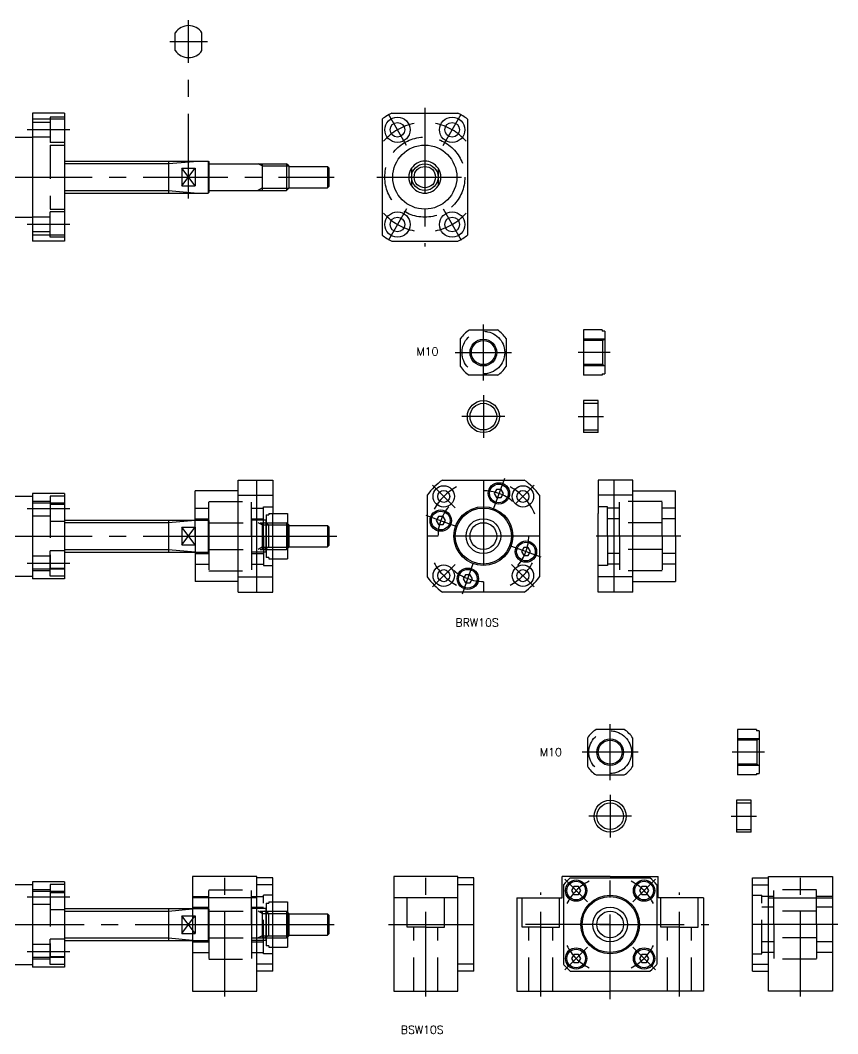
# Model space of a CAD drawing. Extents: x -87 to 523, y -53 to 339.
# Drawn here: x 217.1 to 523.4, y -40.9 to 338.9 of the extents above; entities that cross this region are included whole.
import ezdxf

# ---------------------------------------------------------------- set-up
doc = ezdxf.new("R2010")
doc.units = 0
doc.linetypes.add('CENTER', pattern=[50.8, 31.75, -6.35, 6.35, -6.35])
doc.linetypes.add('DASHED', pattern=[19.05, 12.7, -6.35])
doc.layers.get('0').update_dxf_attribs({"linetype": 'CONTINUOUS'})
doc.layers.add('CENTER', color=1, linetype='CENTER')
doc.styles.get("Standard").update_dxf_attribs({"font": 'txt.shx', "height": 3, "bigfont": 'bigfont.shx'})

msp = doc.modelspace()

# ---------------------------------------------------------------- linework, layer by layer
at = {"color": 7, "linetype": 'CONTINUOUS'}
for p, q in [((275.18, 327.62), (275.18, 334.25)), ((285.18, 327.62), (285.18, 334.25)), ((221.68, 304.14), (221.68, 256.14)), ((233.68, 304.14), (221.68, 304.14)), ((233.68, 304.14), (233.68, 256.14)), ((356.31, 304.14), (381.05, 304.14)), ((233.68, 301.88), (221.68, 301.88)), ((352.68, 301.88), (352.68, 258.39)), ((384.68, 301.88), (384.68, 258.39)), ((185.18, 295.14), (221.68, 295.14)), ((233.68, 286.14), (287.48, 286.14)), ((272.68, 286.14), (272.68, 274.14)), ((287.48, 286.14), (287.48, 274.14)), ((287.48, 286.14), (287.68, 285.94)), ((287.68, 285.94), (287.68, 274.34)), ((287.88, 285.14), (316.87, 285.14)), ((307.68, 285.14), (307.68, 275.14)), ((316.87, 285.14), (316.87, 275.14)), ((317.68, 284.32), (316.87, 285.14)), ((277.68, 283.45), (277.68, 276.82)), ((277.68, 283.45), (282.68, 283.45)), ((282.68, 283.45), (282.68, 276.82)), ((317.68, 284.32), (317.68, 275.95)), ((317.68, 284.14), (332.18, 284.14)), ((332.18, 284.14), (332.18, 276.14)), ((332.18, 284.14), (332.68, 283.64)), ((332.68, 283.64), (332.68, 276.64)), ((363.68, 283.45), (363.68, 276.82)), ((373.68, 283.45), (373.68, 276.82)), ((233.68, 274.14), (287.48, 274.14)), ((277.68, 276.82), (282.68, 276.82)), ((287.48, 274.14), (287.68, 274.34)), ((287.88, 275.14), (316.87, 275.14)), ((317.68, 275.95), (316.87, 275.14)), ((317.68, 276.14), (332.18, 276.14)), ((332.68, 276.64), (332.18, 276.14)), ((185.18, 265.14), (221.68, 265.14)), ((233.68, 258.39), (221.68, 258.39)), ((233.68, 256.14), (221.68, 256.14)), ((356.31, 256.14), (381.05, 256.14)), ((385.35, 222.87), (395.88, 222.87)), ((435.11, 222.87), (428.11, 222.87)), ((428.11, 222.87), (428.11, 205.87)), ((435.11, 222.87), (435.11, 222.37)), ((436.11, 222.37), (435.11, 222.37)), ((436.11, 222.37), (436.11, 206.37)), ((382.11, 209.11), (382.11, 219.64)), ((399.11, 219.64), (399.11, 209.11)), ((395.88, 205.87), (385.35, 205.87)), ((435.11, 205.87), (428.11, 205.87)), ((435.11, 206.37), (435.11, 205.87)), ((435.11, 206.37), (436.11, 206.37)), ((433.61, 196.37), (428.11, 196.37)), ((428.11, 196.37), (428.11, 184.37)), ((433.61, 184.37), (433.61, 196.37)), ((433.61, 184.37), (428.11, 184.37)), ((298.68, 124.61), (298.68, 166.61)), ((298.68, 166.61), (311.68, 166.61)), ((305.68, 124.61), (305.68, 166.61)), ((311.68, 166.61), (311.68, 154.11)), ((375.28, 166.61), (405.94, 166.61)), ((433.61, 166.61), (433.61, 154.11)), ((446.61, 166.61), (433.61, 166.61)), ((439.61, 124.61), (439.61, 166.61)), ((446.61, 124.61), (446.61, 166.61)), ((185.18, 160.61), (221.68, 160.61)), ((233.68, 161.61), (221.68, 161.61)), ((221.68, 161.61), (221.68, 129.61)), ((233.68, 161.61), (233.68, 129.61)), ((298.68, 162.61), (282.68, 162.61)), ((282.68, 145.61), (282.68, 162.61)), ((298.68, 160.94), (311.68, 160.94)), ((369.61, 160.94), (369.61, 130.28)), ((411.61, 160.94), (411.61, 130.28)), ((446.61, 160.94), (433.61, 160.94)), ((446.61, 162.61), (462.61, 162.61)), ((462.61, 145.61), (462.61, 162.61)), ((233.68, 157.98), (221.68, 157.98)), ((309.18, 153.61), (309.18, 137.61)), ((309.18, 153.61), (310.18, 153.61)), ((310.18, 154.11), (317.18, 154.11)), ((310.18, 154.11), (310.18, 153.61)), ((311.68, 137.11), (311.68, 154.11)), ((317.18, 154.11), (317.18, 137.11)), ((433.61, 137.11), (433.61, 154.11)), ((233.68, 151.61), (282.68, 151.61)), ((272.68, 151.61), (272.68, 139.61)), ((277.68, 148.92), (277.68, 142.29)), ((277.68, 148.92), (282.68, 148.92)), ((282.68, 148.92), (282.68, 142.29)), ((309.18, 151.61), (303.68, 151.61)), ((303.68, 151.61), (303.68, 139.61)), ((309.18, 139.61), (309.18, 151.61)), ((317.18, 150.61), (317.18, 140.61)), ((317.68, 149.8), (317.18, 150.3)), ((317.68, 149.8), (317.68, 141.42)), ((317.68, 149.61), (332.18, 149.61)), ((332.18, 149.61), (332.18, 141.61)), ((332.18, 149.61), (332.68, 149.11)), ((332.68, 149.11), (332.68, 142.11)), ((282.68, 145.61), (282.68, 128.61)), ((462.61, 145.61), (462.61, 128.61)), ((277.68, 142.29), (282.68, 142.29)), ((317.68, 141.42), (317.18, 140.92)), ((317.68, 141.61), (332.18, 141.61)), ((332.68, 142.11), (332.18, 141.61)), ((233.68, 139.61), (282.68, 139.61)), ((309.18, 139.61), (303.68, 139.61)), ((310.18, 137.61), (309.18, 137.61)), ((310.18, 137.61), (310.18, 137.11)), ((310.18, 137.11), (317.18, 137.11)), ((311.68, 124.61), (311.68, 137.11)), ((433.61, 124.61), (433.61, 137.11)), ((233.68, 133.24), (221.68, 133.24)), ((185.18, 130.61), (221.68, 130.61)), ((233.68, 129.61), (221.68, 129.61)), ((298.68, 130.28), (311.68, 130.28)), ((446.61, 130.28), (433.61, 130.28)), ((298.68, 128.61), (282.68, 128.61)), ((446.61, 128.61), (462.61, 128.61)), ((298.68, 124.61), (311.68, 124.61)), ((405.94, 124.61), (375.28, 124.61)), ((446.61, 124.61), (433.61, 124.61)), ((443.39, 73.09), (432.85, 73.09)), ((485.91, 73.09), (485.91, 56.09)), ((492.91, 73.09), (485.91, 73.09)), ((492.91, 73.09), (492.91, 72.59)), ((493.91, 72.59), (492.91, 72.59)), ((493.91, 72.59), (493.91, 56.59)), ((429.62, 69.86), (429.62, 59.32)), ((446.62, 59.32), (446.62, 69.86)), ((432.85, 56.09), (443.39, 56.09)), ((492.91, 56.09), (485.91, 56.09)), ((492.91, 56.59), (492.91, 56.09)), ((492.91, 56.59), (493.91, 56.59)), ((490.93, 46.59), (485.43, 46.59)), ((485.43, 46.59), (485.43, 34.59)), ((490.93, 34.59), (490.93, 46.59)), ((490.93, 34.59), (485.43, 34.59)), ((233.68, 16), (221.68, 16)), ((221.68, 16), (221.68, -16)), ((233.68, 16), (233.68, -16)), ((281.68, 18), (281.68, -25)), ((305.68, 18), (281.68, 18)), ((305.68, 17.15), (305.68, 18)), ((311.68, 17.5), (305.68, 17.5)), ((305.68, -17.15), (305.68, 17.15)), ((311.68, -17.5), (311.68, 17.5)), ((357.08, 18), (357.08, -25)), ((381.08, 18), (357.08, 18)), ((381.08, 17.15), (381.08, 18)), ((387.08, 17.5), (381.08, 17.5)), ((381.08, -17.15), (381.08, 17.15)), ((387.08, -17.5), (387.08, 17.5)), ((438.12, 18), (420.12, 18)), ((420.12, 10), (420.12, 18)), ((423.2, 17.5), (453.05, 17.5)), ((438.12, 18), (456.12, 18)), ((456.12, 10), (456.12, 18)), ((491.41, -17.5), (491.41, 17.5)), ((491.41, 17.5), (497.41, 17.5)), ((497.41, 18), (521.41, 18)), ((497.41, 17.15), (497.41, 18)), ((497.41, -17.15), (497.41, 17.15)), ((521.41, 18), (521.41, -25)), ((185.18, 15), (221.68, 15)), ((233.68, 12.37), (221.68, 12.37)), ((311.68, 14.92), (305.68, 14.92)), ((387.08, 14.92), (381.08, 14.92)), ((420.62, 14.92), (420.62, -14.92)), ((455.62, 14.92), (455.62, -14.92)), ((491.41, 14.92), (497.41, 14.92)), ((305.68, 10), (281.68, 10)), ((309.18, 8), (309.18, -8)), ((309.18, 8), (310.18, 8)), ((310.18, 8.5), (317.18, 8.5)), ((310.18, 8.5), (310.18, 8)), ((317.18, 8.5), (317.18, -8.5)), ((381.08, 10), (357.08, 10)), ((403.12, 10), (403.12, -25)), ((403.12, 10), (420.12, 10)), ((473.12, 10), (456.12, 10)), ((473.12, 10), (473.12, -25)), ((497.41, 10), (521.41, 10)), ((233.68, 6), (281.68, 6)), ((272.68, 6), (272.68, -6)), ((309.18, 6), (303.68, 6)), ((303.68, 6), (303.68, -6)), ((309.18, -6), (309.18, 6)), ((317.18, 5), (317.18, -5)), ((317.68, 4.19), (317.18, 4.69)), ((317.68, 4.19), (317.68, -4.19)), ((317.68, 4), (332.18, 4)), ((332.18, 4), (332.18, -4)), ((332.18, 4), (332.68, 3.5)), ((277.68, 3.31), (281.68, 3.31)), ((277.68, 3.31), (277.68, -3.32)), ((332.68, 3.5), (332.68, -3.5)), ((277.68, -3.32), (281.68, -3.32)), ((332.68, -3.5), (332.18, -4)), ((233.68, -6), (281.68, -6)), ((309.18, -6), (303.68, -6)), ((317.68, -4.19), (317.18, -4.69)), ((317.68, -4), (332.18, -4)), ((310.18, -8), (309.18, -8)), ((310.18, -8), (310.18, -8.5)), ((310.18, -8.5), (317.18, -8.5)), ((185.18, -15), (221.68, -15)), ((233.68, -12.37), (221.68, -12.37)), ((311.68, -14.92), (305.68, -14.92)), ((387.08, -14.92), (381.08, -14.92)), ((491.41, -14.92), (497.41, -14.92)), ((233.68, -16), (221.68, -16)), ((305.68, -25), (305.68, -17.15)), ((311.68, -17.5), (305.68, -17.5)), ((381.08, -25), (381.08, -17.15)), ((387.08, -17.5), (381.08, -17.5)), ((423.2, -17.5), (453.05, -17.5)), ((491.41, -17.5), (497.41, -17.5)), ((497.41, -25), (497.41, -17.15)), ((281.68, -25), (305.68, -25)), ((357.08, -25), (381.08, -25)), ((403.12, -25), (438.12, -25)), ((473.12, -25), (438.12, -25)), ((521.41, -25), (497.41, -25))]:
    msp.add_line(p, q, dxfattribs=at)
at = {"color": 3, "linetype": 'DASHED'}
for p, q in [((228.28, 300.64), (221.68, 300.64)), ((228.28, 302.64), (228.28, 293.14)), ((233.68, 302.64), (228.28, 302.64)), ((228.28, 295.14), (221.68, 295.14)), ((233.68, 293.14), (228.28, 293.14)), ((228.28, 292.14), (228.28, 268.14)), ((228.28, 292.14), (233.68, 292.14)), ((228.28, 268.14), (233.68, 268.14)), ((228.28, 257.63), (228.28, 267.13)), ((233.68, 267.13), (228.28, 267.13)), ((228.28, 265.13), (221.68, 265.13)), ((228.28, 259.63), (221.68, 259.63)), ((233.68, 257.63), (228.28, 257.63)), ((436.11, 219.37), (428.11, 219.37)), ((435.25, 218.87), (428.11, 218.87)), ((435.25, 219.37), (435.25, 209.37)), ((435.25, 218.87), (436.11, 219.37)), ((435.25, 209.87), (428.11, 209.87)), ((436.11, 209.37), (428.11, 209.37)), ((435.25, 209.87), (436.11, 209.37)), ((428.11, 195.37), (433.61, 195.37)), ((428.11, 185.37), (433.61, 185.37)), ((228.28, 160.61), (228.28, 151.11)), ((233.68, 160.61), (228.28, 160.61)), ((228.28, 158.61), (221.68, 158.61)), ((228.28, 157.61), (228.28, 133.61)), ((228.28, 157.61), (233.68, 157.61)), ((282.68, 156.11), (287.68, 156.11)), ((287.68, 158.61), (303.68, 158.61)), ((287.68, 145.61), (287.68, 158.61)), ((303.68, 145.61), (303.68, 158.61)), ((303.68, 156.11), (308.18, 156.11)), ((308.18, 156.61), (311.68, 156.61)), ((308.18, 145.61), (308.18, 156.61)), ((437.11, 156.61), (433.61, 156.61)), ((437.11, 145.61), (437.11, 156.61)), ((441.61, 156.11), (437.11, 156.11)), ((457.61, 158.61), (441.61, 158.61)), ((441.61, 145.61), (441.61, 158.61)), ((457.61, 145.61), (457.61, 158.61)), ((462.61, 156.11), (457.61, 156.11)), ((228.28, 153.11), (221.68, 153.11)), ((282.68, 152.11), (287.68, 152.11)), ((303.68, 152.11), (308.18, 152.11)), ((441.61, 152.11), (437.11, 152.11)), ((462.61, 152.11), (457.61, 152.11)), ((233.68, 151.11), (228.28, 151.11)), ((282.68, 151.52), (283.68, 151.61)), ((282.68, 151.61), (287.48, 151.61)), ((287.48, 151.61), (287.48, 139.61)), ((287.48, 151.61), (287.68, 151.41)), ((287.68, 151.41), (287.68, 139.81)), ((287.68, 151.41), (287.68, 139.81)), ((287.88, 150.61), (316.87, 150.61)), ((307.68, 149.8), (306.27, 150.61)), ((307.68, 150.61), (307.68, 140.61)), ((307.68, 149.8), (317.18, 149.8)), ((310.05, 149.8), (308.64, 150.61)), ((310.05, 149.8), (310.05, 141.42)), ((316.87, 150.61), (316.87, 140.61)), ((317.18, 150.3), (316.87, 150.61)), ((457.61, 150.61), (441.61, 150.61)), ((287.68, 145.61), (287.68, 132.61)), ((303.68, 145.61), (303.68, 132.61)), ((308.18, 145.61), (308.18, 134.61)), ((437.11, 145.61), (437.11, 134.61)), ((441.61, 145.61), (441.61, 132.61)), ((457.61, 145.61), (457.61, 132.61)), ((287.88, 140.61), (316.87, 140.61)), ((307.68, 141.42), (306.27, 140.61)), ((307.68, 141.42), (317.18, 141.42)), ((310.05, 141.42), (308.64, 140.61)), ((317.18, 140.92), (316.87, 140.61)), ((457.61, 140.61), (441.61, 140.61)), ((228.28, 138.11), (221.68, 138.11)), ((228.28, 130.61), (228.28, 140.11)), ((233.68, 140.11), (228.28, 140.11)), ((282.68, 139.69), (283.68, 139.61)), ((282.68, 139.61), (287.48, 139.61)), ((282.68, 139.11), (287.68, 139.11)), ((287.48, 139.61), (287.68, 139.81)), ((303.68, 139.11), (308.18, 139.11)), ((441.61, 139.11), (437.11, 139.11)), ((462.61, 139.11), (457.61, 139.11)), ((228.28, 133.61), (233.68, 133.61)), ((282.68, 135.11), (287.68, 135.11)), ((303.68, 135.11), (308.18, 135.11)), ((308.18, 134.61), (311.68, 134.61)), ((437.11, 134.61), (433.61, 134.61)), ((441.61, 135.11), (437.11, 135.11)), ((462.61, 135.11), (457.61, 135.11)), ((228.28, 132.61), (221.68, 132.61)), ((233.68, 130.61), (228.28, 130.61)), ((287.68, 132.61), (303.68, 132.61)), ((457.61, 132.61), (441.61, 132.61)), ((493.91, 69.59), (485.91, 69.59)), ((493.04, 69.09), (485.91, 69.09)), ((493.04, 69.09), (493.91, 69.59)), ((493.04, 69.09), (493.04, 60.09)), ((493.04, 60.09), (485.91, 60.09)), ((493.91, 59.59), (485.91, 59.59)), ((493.04, 60.09), (493.91, 59.59)), ((485.43, 45.59), (490.93, 45.59)), ((485.43, 35.59), (490.93, 35.59)), ((228.28, 13), (221.68, 13)), ((233.68, 15), (228.28, 15)), ((228.28, 15), (228.28, 5.5)), ((228.28, 12), (233.68, 12)), ((228.28, 12), (228.28, -12)), ((287.68, 13), (303.68, 13)), ((287.68, 0), (287.68, 13)), ((303.68, 0), (303.68, 13)), ((515.41, 13), (499.41, 13)), ((499.41, 0), (499.41, 13)), ((515.41, 0), (515.41, 13)), ((281.68, 10.5), (287.68, 10.5)), ((303.68, 10.5), (308.18, 10.5)), ((308.18, -11), (308.18, 11)), ((311.68, 11), (308.18, 11)), ((362.08, -1), (362.08, 10)), ((376.08, -1), (376.08, 10)), ((405.12, -1), (405.12, 10)), ((419.12, -1), (419.12, 10)), ((457.12, -1), (457.12, 10)), ((471.12, -1), (471.12, 10)), ((491.41, 11), (494.91, 11)), ((494.91, -11), (494.91, 11)), ((499.41, 10.5), (494.91, 10.5)), ((521.41, 10.5), (515.41, 10.5)), ((228.28, 7.5), (221.68, 7.5)), ((233.68, 5.5), (228.28, 5.5)), ((281.68, 6.5), (287.68, 6.5)), ((281.68, 5.83), (283.68, 6)), ((281.68, 6), (287.48, 6)), ((287.48, 6), (287.48, -6)), ((287.48, 6), (287.68, 5.8)), ((287.68, 5.8), (287.68, -5.8)), ((287.68, 5.8), (287.68, -5.8)), ((287.88, 5), (316.87, 5)), ((303.68, 6.5), (308.18, 6.5)), ((307.68, 4.19), (306.27, 5)), ((307.68, 5), (307.68, -5)), ((307.68, 4.19), (317.18, 4.19)), ((310.05, 4.19), (308.64, 5)), ((310.05, 4.19), (310.05, -4.19)), ((316.87, 5), (316.87, -5)), ((317.18, 4.69), (316.87, 5)), ((499.41, 6.5), (494.91, 6.5)), ((515.41, 5), (499.41, 5)), ((521.41, 6.5), (515.41, 6.5)), ((281.68, 1.99), (282.68, 3.31)), ((281.68, 3.31), (282.68, 3.31)), ((282.68, 3.31), (282.68, -3.32)), ((287.68, 0), (287.68, -13)), ((303.68, 0), (303.68, -13)), ((499.41, 0), (499.41, -13)), ((515.41, 0), (515.41, -13)), ((282.68, -3.32), (281.68, -1.99)), ((281.68, -3.32), (282.68, -3.32)), ((369.08, -1), (362.08, -1)), ((364.58, -25), (364.58, -1)), ((369.08, -1), (376.08, -1)), ((373.58, -25), (373.58, -1)), ((412.12, -1), (405.12, -1)), ((407.62, -25), (407.62, -1)), ((412.12, -1), (419.12, -1)), ((416.62, -25), (416.62, -1)), ((464.12, -1), (457.12, -1)), ((459.62, -25), (459.62, -1)), ((464.12, -1), (471.12, -1)), ((468.62, -25), (468.62, -1)), ((228.28, -7.5), (221.68, -7.5)), ((233.68, -5.5), (228.28, -5.5)), ((228.28, -15), (228.28, -5.5)), ((281.68, -5.83), (283.68, -6)), ((281.68, -6), (287.48, -6)), ((281.68, -6.5), (287.68, -6.5)), ((287.48, -6), (287.68, -5.8)), ((287.88, -5), (316.87, -5)), ((303.68, -5), (309.18, -5)), ((303.68, -6.5), (308.18, -6.5)), ((307.68, -4.19), (306.27, -5)), ((307.68, -4.19), (317.18, -4.19)), ((310.05, -4.19), (308.64, -5)), ((317.18, -4.69), (316.87, -5)), ((499.41, -6.5), (494.91, -6.5)), ((515.41, -5), (499.41, -5)), ((521.41, -6.5), (515.41, -6.5)), ((281.68, -10.5), (287.68, -10.5)), ((303.68, -10.5), (308.18, -10.5)), ((311.68, -11), (308.18, -11)), ((491.41, -11), (494.91, -11)), ((499.41, -10.5), (494.91, -10.5)), ((521.41, -10.5), (515.41, -10.5)), ((228.28, -13), (221.68, -13)), ((228.28, -12), (233.68, -12)), ((233.68, -15), (228.28, -15)), ((287.68, -13), (303.68, -13)), ((515.41, -13), (499.41, -13))]:
    msp.add_line(p, q, dxfattribs=at)
at = {"color": 3, "linetype": 'CONTINUOUS'}
for p, q in [((233.68, 285.19), (272.68, 285.19)), ((272.68, 285.19), (283.68, 286.14)), ((307.68, 284.32), (306.27, 285.14)), ((282.68, 276.82), (277.68, 283.45)), ((277.68, 276.82), (282.68, 283.45)), ((307.68, 284.32), (317.68, 284.32)), ((233.68, 275.09), (272.68, 275.09)), ((272.68, 275.09), (283.68, 274.14)), ((307.68, 275.95), (306.27, 275.14)), ((307.68, 275.95), (317.68, 275.95)), ((233.68, 150.66), (272.68, 150.66)), ((272.68, 150.66), (282.68, 151.52)), ((282.68, 142.29), (277.68, 148.92)), ((277.68, 142.29), (282.68, 148.92)), ((317.18, 149.8), (317.68, 149.8)), ((233.68, 140.56), (272.68, 140.56)), ((272.68, 140.56), (282.68, 139.69)), ((317.18, 141.42), (317.68, 141.42)), ((233.68, 5.05), (272.68, 5.05)), ((272.68, 5.05), (281.68, 5.83)), ((317.18, 4.19), (317.68, 4.19)), ((281.68, -1.99), (277.68, 3.31)), ((277.68, -3.32), (281.68, 1.99)), ((233.68, -5.05), (272.68, -5.05)), ((272.68, -5.05), (281.68, -5.83)), ((317.18, -4.19), (317.68, -4.19))]:
    msp.add_line(p, q, dxfattribs=at)
at = {"color": 7, "linetype": 'CONTINUOUS'}
for points in [[(395.56, 163.08), (394.7, 161.58), (395.56, 160.08), (397.29, 160.08), (398.16, 161.58), (397.29, 163.08)], [(373.77, 152.92), (372.91, 151.42), (373.77, 149.92), (375.5, 149.92), (376.37, 151.42), (375.5, 152.92)], [(405.72, 141.29), (404.86, 139.79), (405.72, 138.29), (407.45, 138.29), (408.32, 139.79), (407.45, 141.29)], [(383.93, 131.13), (383.07, 129.63), (383.93, 128.13), (385.67, 128.13), (386.53, 129.63), (385.67, 131.13)], [(424.53, 14.23), (423.66, 12.73), (424.53, 11.23), (426.26, 11.23), (427.13, 12.73), (426.26, 14.23)], [(449.98, 14.23), (449.12, 12.73), (449.98, 11.23), (451.71, 11.23), (452.58, 12.73), (451.71, 14.23)], [(424.53, -11.23), (423.66, -12.73), (424.53, -14.23), (426.26, -14.23), (427.13, -12.73), (426.26, -11.23)], [(449.98, -11.23), (449.12, -12.73), (449.98, -14.23), (451.71, -14.23), (452.58, -12.73), (451.71, -11.23)]]:
    msp.add_lwpolyline(points, close=True, dxfattribs=at)
for centre, radius in [((358.43, 297.89), 4.75), ((358.43, 297.89), 2.75), ((378.93, 297.89), 4.75), ((378.93, 297.89), 2.75), ((368.68, 280.14), 12), ((368.68, 280.14), 5), ((368.68, 280.14), 4), ((358.43, 262.38), 4.75), ((378.93, 262.38), 4.75), ((358.43, 262.38), 2.75), ((378.93, 262.38), 2.75), ((390.61, 214.37), 4.5), ((390.61, 190.37), 6), ((390.61, 190.37), 5), ((375.76, 160.46), 4), ((396.43, 161.58), 4), ((396.43, 161.58), 3.5), ((405.46, 160.46), 4), ((375.76, 160.46), 2.25), ((405.46, 160.46), 2.25), ((390.61, 145.61), 11), ((390.61, 145.61), 10.5), ((374.64, 151.42), 4), ((374.64, 151.42), 3.5), ((390.61, 145.61), 6.5), ((390.61, 145.61), 5), ((406.59, 139.79), 4), ((406.59, 139.79), 3.5), ((375.76, 130.76), 4), ((375.76, 130.76), 2.25), ((384.8, 129.63), 4), ((384.8, 129.63), 3.5), ((405.46, 130.76), 4), ((405.46, 130.76), 2.25), ((438.12, 64.59), 4.5), ((438.12, 40.59), 6), ((438.12, 40.59), 5), ((425.39, 12.73), 4), ((425.39, 12.73), 3.5), ((450.85, 12.73), 4), ((450.85, 12.73), 3.5), ((438.12, 0), 11), ((438.12, 0), 10.5), ((438.12, 0), 6.5), ((438.12, 0), 5), ((425.39, -12.73), 4), ((425.39, -12.73), 3.5), ((450.85, -12.73), 4), ((450.85, -12.73), 3.5)]:
    msp.add_circle(centre, radius, dxfattribs=at)
at = {"color": 3, "linetype": 'DASHED'}
for centre, radius in [((368.68, 280.14), 15), ((390.61, 214.37), 8), ((438.12, 64.59), 8)]:
    msp.add_circle(centre, radius, dxfattribs=at)
at = {"color": 3, "linetype": 'CONTINUOUS'}
for centre in [(390.61, 214.37), (438.12, 64.59)]:
    msp.add_circle(centre, 5, dxfattribs=at)
at = {"color": 7, "linetype": 'CONTINUOUS'}
for centre, radius, start, end in [((280.18, 330.93), 6, 33.5573, 146.4427), ((280.18, 330.93), 6, 213.5573, 326.4427), ((368.68, 280.14), 27, 117.266, 126.3412), ((368.68, 280.14), 27, 53.6588, 62.734), ((287.88, 285.34), 0.2, 180, 270), ((368.68, 280.14), 6, 33.5573, 146.4427), ((368.68, 280.14), 6, 146.4427, 213.5573), ((368.68, 280.14), 6, 326.4427, 33.5573), ((287.88, 274.94), 0.2, 90, 180), ((368.68, 280.14), 6, 213.5573, 326.4427), ((368.68, 280.14), 27, 233.6588, 242.734), ((368.68, 280.14), 27, 297.266, 306.3412), ((390.61, 214.37), 10, 121.7883, 148.2117), ((390.61, 214.37), 10, 31.7883, 58.2117), ((390.61, 214.37), 10, 211.7883, 238.2117), ((390.61, 214.37), 10, 301.7883, 328.2117), ((390.61, 145.61), 26, 126.1289, 143.8711), ((390.61, 145.61), 26, 36.1289, 53.8711), ((390.61, 145.61), 26, 216.1289, 233.8711), ((390.61, 145.61), 26, 306.1289, 323.8711), ((438.12, 64.59), 10, 121.7883, 148.2117), ((438.12, 64.59), 10, 31.7883, 58.2117), ((438.12, 64.59), 10, 211.7883, 238.2117), ((438.12, 64.59), 10, 301.7883, 328.2117), ((438.12, 0), 23, 130.4591, 139.5409), ((438.12, 0), 23, 40.4591, 49.5409), ((438.12, 0), 23, 220.4591, 229.5409), ((438.12, 0), 23, 310.4591, 319.5409)]:
    msp.add_arc(centre, radius, start, end, dxfattribs=at)
at = {"color": 3, "linetype": 'DASHED'}
for centre, start, end in [((287.88, 150.81), 180, 270), ((287.88, 140.41), 90, 180), ((287.88, 5.2), 180, 270), ((287.88, -5.2), 90, 180)]:
    msp.add_arc(centre, 0.2, start, end, dxfattribs=at)
at = {"layer": 'CENTER', "color": 1, "linetype": 'CENTER'}
for p, q in [((280.18, 272.14), (280.18, 338.93)), ((273.18, 330.93), (287.18, 330.93)), ((368.68, 306.14), (368.68, 254.14)), ((361.81, 292.04), (355.06, 303.73)), ((375.56, 292.04), (382.31, 303.73)), ((235.68, 297.89), (219.68, 297.89)), ((110.68, 280.14), (334.68, 280.14)), ((350.68, 280.14), (386.68, 280.14)), ((361.81, 268.23), (355.06, 256.54)), ((375.56, 268.23), (382.31, 256.54)), ((235.68, 262.38), (219.68, 262.38)), ((390.61, 203.87), (390.61, 224.87)), ((380.11, 214.37), (401.11, 214.37)), ((438.11, 214.37), (426.11, 214.37)), ((390.61, 198.37), (390.61, 182.37)), ((398.61, 190.37), (382.61, 190.37)), ((426.11, 190.37), (435.61, 190.37)), ((398.48, 167.22), (394.38, 155.94)), ((371.52, 164.7), (380.01, 156.21)), ((390.61, 166.61), (390.61, 124.61)), ((409.71, 164.7), (402.63, 157.63)), ((235.68, 155.86), (219.68, 155.86)), ((369, 153.47), (380.28, 149.37)), ((110.68, 145.61), (335.68, 145.61)), ((279.68, 145.61), (314.53, 145.61)), ((302.43, 145.61), (310.43, 145.61)), ((308.18, 145.61), (318.18, 145.61)), ((411.61, 145.61), (369.61, 145.61)), ((464.61, 145.61), (431.61, 145.61)), ((412.23, 137.74), (400.95, 141.85)), ((235.68, 135.36), (219.68, 135.36)), ((371.52, 126.52), (380.01, 135)), ((382.75, 123.99), (386.85, 135.27)), ((409.71, 126.52), (401.22, 135)), ((438.12, 54.09), (438.12, 75.09)), ((448.62, 64.59), (427.62, 64.59)), ((495.91, 64.59), (483.91, 64.59)), ((438.12, 48.59), (438.12, 32.59)), ((446.12, 40.59), (430.12, 40.59)), ((483.43, 40.59), (492.93, 40.59)), ((293.68, -27), (293.68, 20)), ((369.08, -27), (369.08, 20)), ((438.12, -28), (438.12, 22)), ((509.41, -27), (509.41, 20)), ((421.15, 16.97), (429.64, 8.49)), ((455.09, 16.97), (446.61, 8.49)), ((412.12, -27), (412.12, 12)), ((464.12, -27), (464.12, 12)), ((235.68, 10.25), (219.68, 10.25)), ((107.68, 0), (334.68, 0)), ((278.68, 0), (317.18, 0)), ((302.43, 0), (310.43, 0)), ((355.08, 0), (389.08, 0)), ((523.41, 0), (489.41, 0)), ((308.18, 0), (318.18, 0)), ((438.12, 0), (401.12, 0)), ((434.12, 0), (475.12, 0)), ((235.68, -10.25), (219.68, -10.25)), ((421.15, -16.97), (429.64, -8.49)), ((455.09, -16.97), (446.61, -8.49))]:
    msp.add_line(p, q, dxfattribs=at)
for centre, radius, start, end in [((368.68, 280.14), 20.5, 101.1044, 138.8956), ((368.68, 280.14), 20.5, 41.1044, 78.8956), ((368.68, 280.14), 20.5, 221.1044, 258.8956), ((368.68, 280.14), 20.5, 281.1044, 318.8956), ((390.61, 145.61), 21, 118.6132, 151.3868), ((390.61, 145.61), 21, 23.1565, 61.3868), ((390.61, 145.61), 17, 49.7467, 90.2533), ((390.61, 145.61), 17, 139.7467, 180.2533), ((390.61, 145.61), 17, 319.7467, 0.2533), ((390.61, 145.61), 21, 208.6132, 241.3868), ((390.61, 145.61), 21, 298.6132, 331.3868), ((390.61, 145.61), 17, 229.7467, 270.2533), ((390.61, 145.61), 17, 270, 270.3285), ((438.12, 0), 18, 115.8751, 154.1249), ((438.12, 0), 18, 25.8751, 64.1249), ((438.12, 0), 18, 205.8751, 244.1881), ((438.12, 0), 18, 295.8751, 334.1249)]:
    msp.add_arc(centre, radius, start, end, dxfattribs=at)

# ---------------------------------------------------------------- texts
at = {"color": 7, "linetype": 'CONTINUOUS'}
for s, p in [('M10', (365.55, 213.29)), ('BRW10S', (380.17, 111.69)), ('M10', (411.79, 63.13)), ('BSW10S', (359.67, -40.93))]:
    msp.add_text(s, height=3, dxfattribs=at).set_placement(p)

doc.saveas('drawing.dxf')
